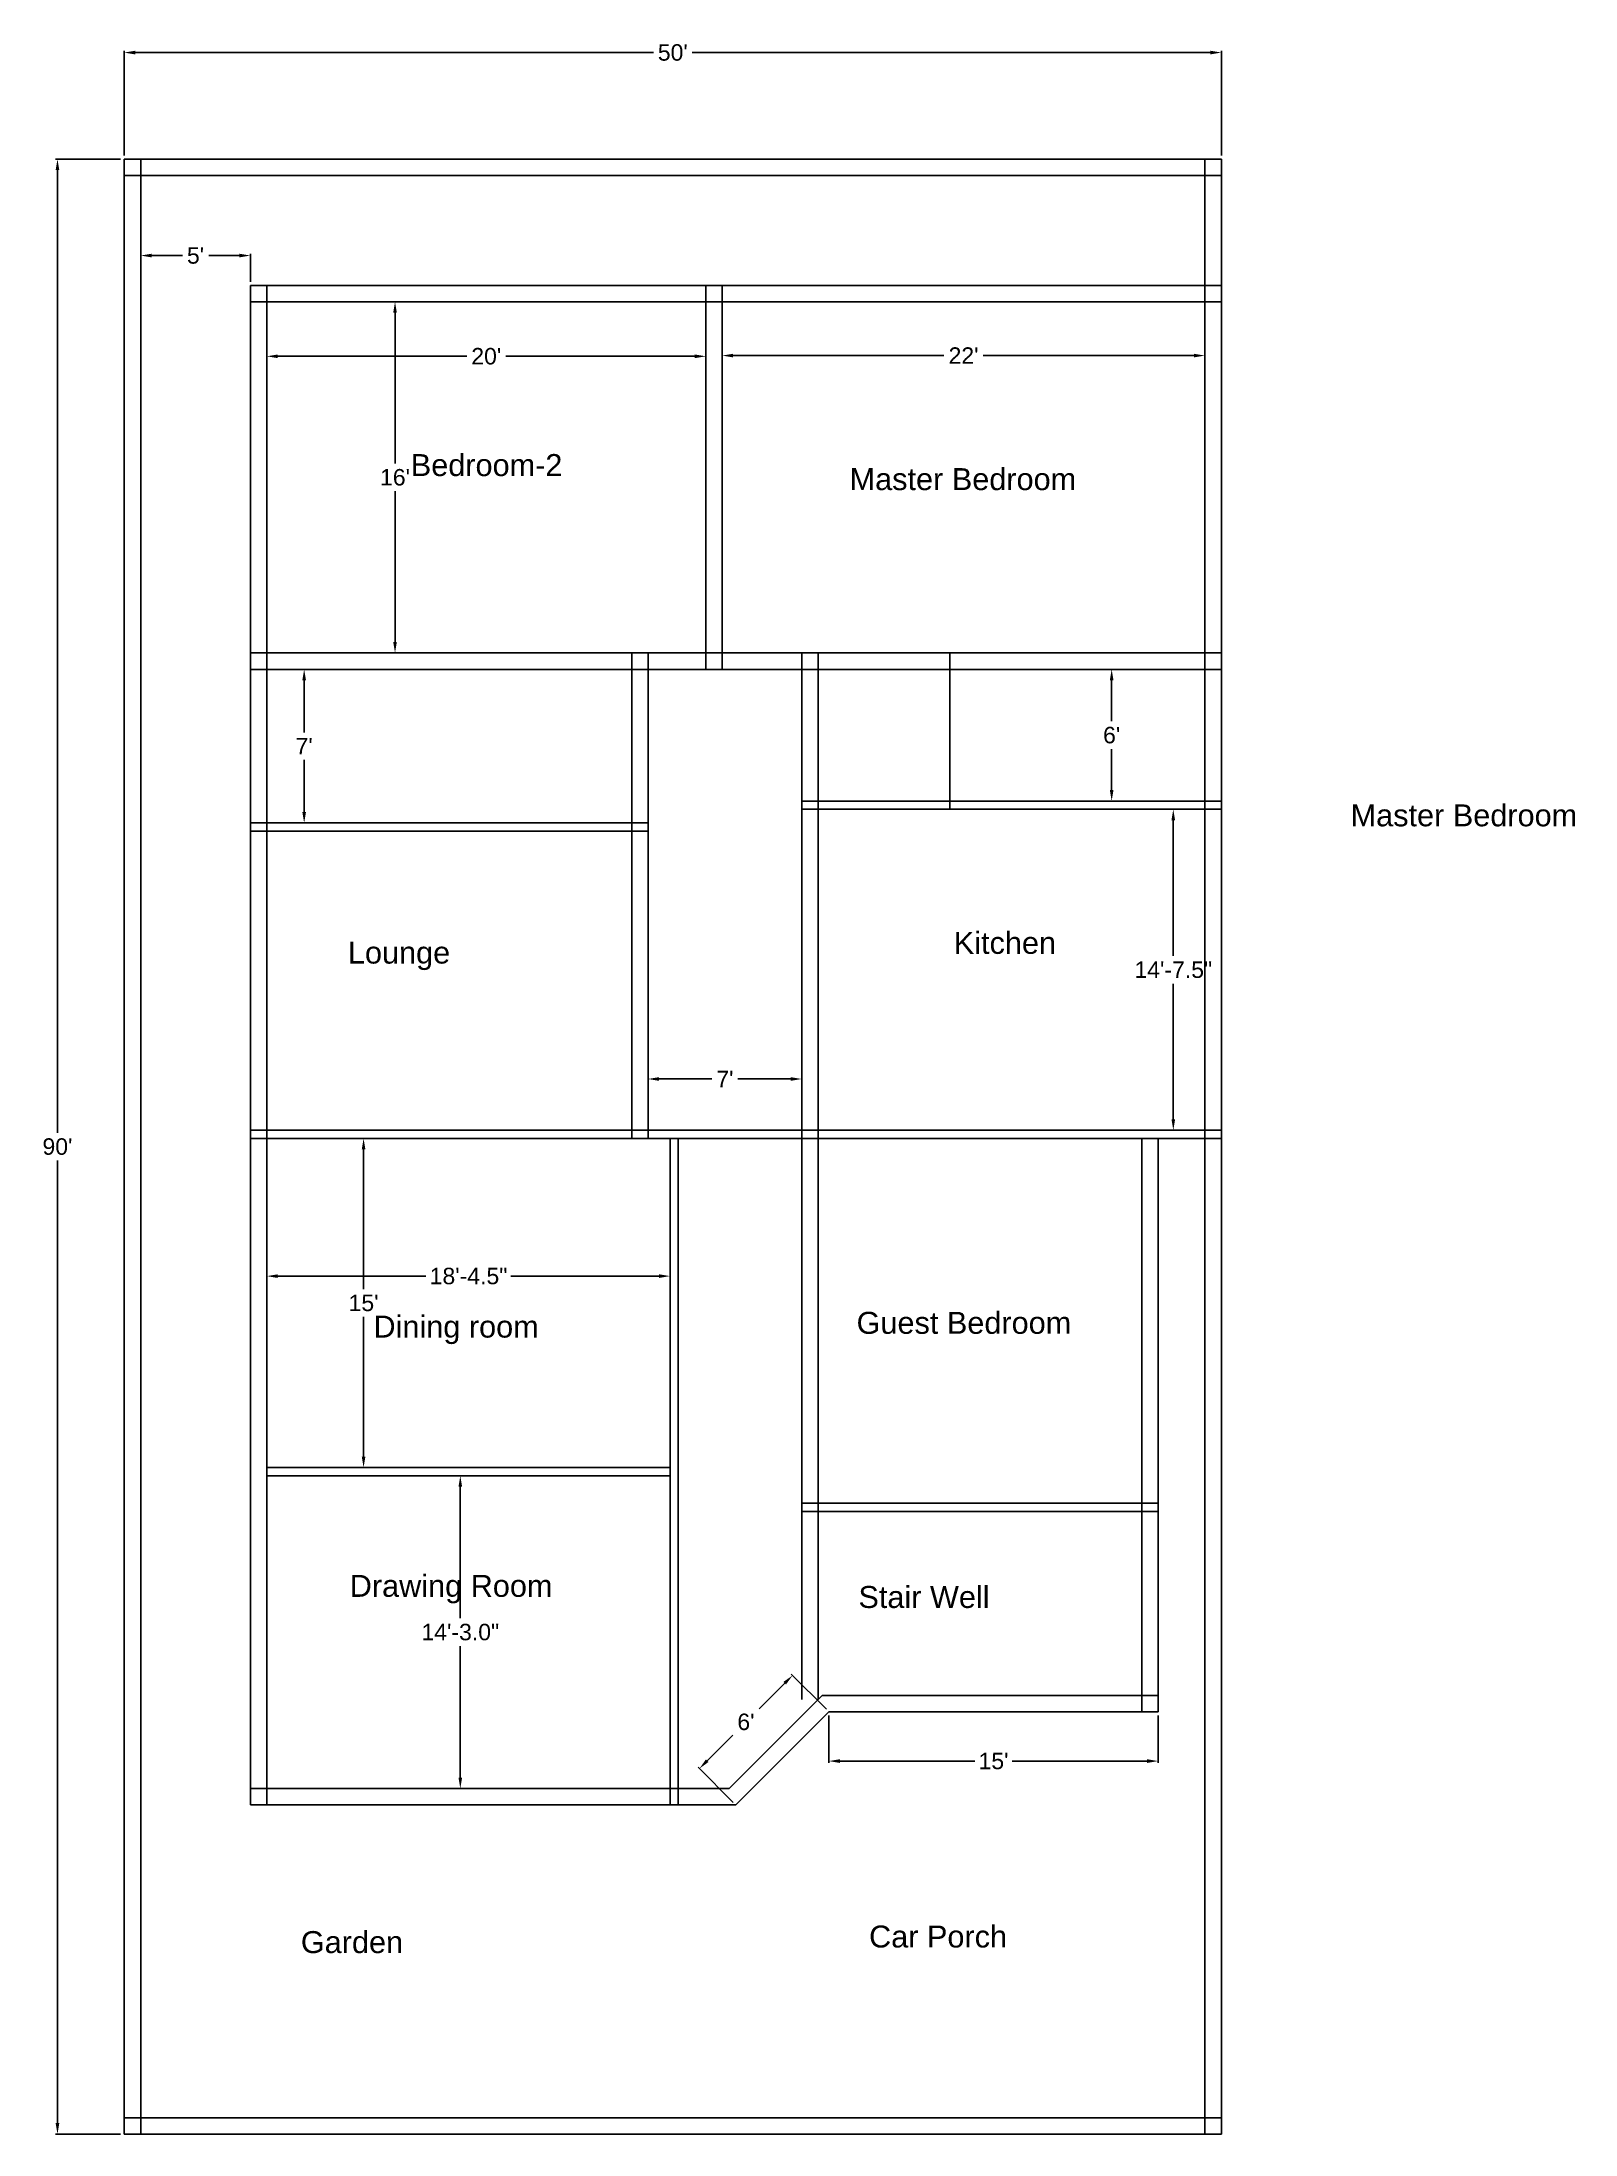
# Model space of a CAD drawing. Header units: inches. Extents: x 36 to 875, y -120 to 1024.
import ezdxf

# ---------------------------------------------------------------- set-up
doc = ezdxf.new("R2010")
doc.units = ezdxf.units.IN
doc.header["$MEASUREMENT"] = 0
doc.layers.add('Dims', color=3, linetype='Continuous')
doc.styles.get("Standard").update_dxf_attribs({"font": 'arial.ttf'})
doc.dimstyles.new('home', dxfattribs={"dimtxt": 9, "dimasz": 6, "dimexe": 1, "dimexo": 2, "dimgap": 3, "dimtad": 0, "dimtih": 1, "dimtoh": 1, "dimdec": 1, "dimzin": 0, "dimdsep": 46, "dimlunit": 3, "dimtxsty": 'Standard', "dimcen": 12, "dimadec": 0, "dimazin": 0, "dimtfac": 1, "dimtdec": 1, "dimtofl": 0, "dimtmove": 0, "dimatfit": 3, "dimfxl": 1, "dimtolj": 1, "dimtzin": 0, "dimarcsym": 0})

# ---------------------------------------------------------------- blocks, each defined once
blk = doc.blocks.new('*D2')
at = {"layer": 'Defpoints', "color": 0, "transparency": 16777216}
for p in [(681.2, 1018.3), (81.2, 960), (681.2, 960)]:
    blk.add_point(p, dxfattribs=at)
at = {"layer": 'Dims', "color": 0, "lineweight": -2, "transparency": 16777216}
for p, q in [((81.2, 962), (81.2, 1019.3)), ((681.2, 962), (681.2, 1019.3)), ((87.2, 1018.3), (370.6, 1018.3)), ((675.2, 1018.3), (391.8, 1018.3))]:
    blk.add_line(p, q, dxfattribs=at)
at = {"layer": 'Dims', "color": 0, "transparency": 16777216}
for points in [[(87.2, 1019.3), (87.2, 1017.3), (81.2, 1018.3)], [(675.2, 1019.3), (675.2, 1017.3), (681.2, 1018.3)]]:
    blk.add_solid(points, dxfattribs=at)
at = {"layer": 'Dims', "color": 0, "transparency": 16777216, "insert": (381.2, 1018.3), "char_height": 9, "attachment_point": 5}
blk.add_mtext("\\A1;50'", dxfattribs=at)
blk = doc.blocks.new('*D3')
at = {"layer": 'Defpoints', "color": 0, "transparency": 16777216}
for p in [(81.2, 960), (44.7, -120), (81.2, -120)]:
    blk.add_point(p, dxfattribs=at)
at = {"layer": 'Dims', "color": 0, "lineweight": -2, "transparency": 16777216}
for p, q in [((79.2, 960), (43.7, 960)), ((44.7, 954), (44.7, 427.6)), ((44.7, -114), (44.7, 412.4)), ((79.2, -120), (43.7, -120))]:
    blk.add_line(p, q, dxfattribs=at)
at = {"layer": 'Dims', "color": 0, "transparency": 16777216}
for points in [[(43.7, 954), (45.7, 954), (44.7, 960)], [(43.7, -114), (45.7, -114), (44.7, -120)]]:
    blk.add_solid(points, dxfattribs=at)
at = {"layer": 'Dims', "color": 0, "transparency": 16777216, "insert": (44.7, 420), "char_height": 9, "attachment_point": 5}
blk.add_mtext("\\A1;90'", dxfattribs=at)
blk = doc.blocks.new('*D4')
at = {"layer": 'Defpoints', "color": 0, "transparency": 16777216}
for p in [(90.2, 907.3), (90.2, 891), (150.2, 891)]:
    blk.add_point(p, dxfattribs=at)
at = {"layer": 'Dims', "color": 0, "lineweight": -2, "transparency": 16777216}
for p, q in [((90.2, 893), (90.2, 908.3)), ((96.2, 907.3), (113.1, 907.3)), ((144.2, 907.3), (127.4, 907.3)), ((150.2, 893), (150.2, 908.3))]:
    blk.add_line(p, q, dxfattribs=at)
at = {"layer": 'Dims', "color": 0, "transparency": 16777216}
for points in [[(96.2, 908.3), (96.2, 906.3), (90.2, 907.3)], [(144.2, 908.3), (144.2, 906.3), (150.2, 907.3)]]:
    blk.add_solid(points, dxfattribs=at)
at = {"layer": 'Dims', "color": 0, "transparency": 16777216, "insert": (120.2, 907.3), "char_height": 9, "attachment_point": 5}
blk.add_mtext("\\A1;5'", dxfattribs=at)
blk = doc.blocks.new('*D6')
at = {"layer": 'Defpoints', "color": 0, "transparency": 16777216}
for p in [(159.2, 882), (399.2, 882), (399.2, 852.2)]:
    blk.add_point(p, dxfattribs=at)
at = {"layer": 'Dims', "color": 0, "lineweight": -2, "transparency": 16777216}
for p, q in [((159.2, 880), (159.2, 851.2)), ((399.2, 880), (399.2, 851.2)), ((165.2, 852.2), (268.5, 852.2)), ((393.2, 852.2), (289.9, 852.2))]:
    blk.add_line(p, q, dxfattribs=at)
at = {"layer": 'Dims', "color": 0, "transparency": 16777216}
for points in [[(165.2, 853.2), (165.2, 851.2), (159.2, 852.2)], [(393.2, 853.2), (393.2, 851.2), (399.2, 852.2)]]:
    blk.add_solid(points, dxfattribs=at)
at = {"layer": 'Dims', "color": 0, "transparency": 16777216, "insert": (279.2, 852.2), "char_height": 9, "attachment_point": 5}
blk.add_mtext("\\A1;20'", dxfattribs=at)
blk = doc.blocks.new('*D7')
at = {"layer": 'Defpoints', "color": 0, "transparency": 16777216}
for p in [(408.2, 882), (672.2, 882), (672.2, 852.6)]:
    blk.add_point(p, dxfattribs=at)
at = {"layer": 'Dims', "color": 0, "lineweight": -2, "transparency": 16777216}
for p, q in [((408.2, 880), (408.2, 851.6)), ((672.2, 880), (672.2, 851.6)), ((414.2, 852.6), (529.5, 852.6)), ((666.2, 852.6), (550.9, 852.6))]:
    blk.add_line(p, q, dxfattribs=at)
at = {"layer": 'Dims', "color": 0, "transparency": 16777216}
for points in [[(414.2, 853.6), (414.2, 851.6), (408.2, 852.6)], [(666.2, 853.6), (666.2, 851.6), (672.2, 852.6)]]:
    blk.add_solid(points, dxfattribs=at)
at = {"layer": 'Dims', "color": 0, "transparency": 16777216, "insert": (540.2, 852.6), "char_height": 9, "attachment_point": 5}
blk.add_mtext("\\A1;22'", dxfattribs=at)
blk = doc.blocks.new('*D8')
at = {"layer": 'Defpoints', "color": 0, "transparency": 16777216}
for p in [(159.2, 882), (159.2, 690), (229.3, 690)]:
    blk.add_point(p, dxfattribs=at)
at = {"layer": 'Dims', "color": 0, "lineweight": -2, "transparency": 16777216}
for p, q in [((161.2, 882), (230.3, 882)), ((229.3, 876), (229.3, 793.6)), ((229.3, 696), (229.3, 778.4)), ((161.2, 690), (230.3, 690))]:
    blk.add_line(p, q, dxfattribs=at)
at = {"layer": 'Dims', "color": 0, "transparency": 16777216}
for points in [[(228.3, 876), (230.3, 876), (229.3, 882)], [(228.3, 696), (230.3, 696), (229.3, 690)]]:
    blk.add_solid(points, dxfattribs=at)
at = {"layer": 'Dims', "color": 0, "transparency": 16777216, "insert": (229.3, 786), "char_height": 9, "attachment_point": 5}
blk.add_mtext("\\A1;16'", dxfattribs=at)
blk = doc.blocks.new('*D9')
at = {"layer": 'Defpoints', "color": 0, "transparency": 16777216}
for p in [(159.2, 681), (159.2, 597), (179.6, 597)]:
    blk.add_point(p, dxfattribs=at)
at = {"layer": 'Dims', "color": 0, "lineweight": -2, "transparency": 16777216}
for p, q in [((161.2, 681), (180.6, 681)), ((179.6, 675), (179.6, 646.5)), ((179.6, 603), (179.6, 631.5)), ((161.2, 597), (180.6, 597))]:
    blk.add_line(p, q, dxfattribs=at)
at = {"layer": 'Dims', "color": 0, "transparency": 16777216}
for points in [[(178.6, 675), (180.6, 675), (179.6, 681)], [(178.6, 603), (180.6, 603), (179.6, 597)]]:
    blk.add_solid(points, dxfattribs=at)
at = {"layer": 'Dims', "color": 0, "transparency": 16777216, "insert": (179.6, 639), "char_height": 9, "attachment_point": 5}
blk.add_mtext("\\A1;7'", dxfattribs=at)
blk = doc.blocks.new('*D10')
at = {"layer": 'Defpoints', "color": 0, "transparency": 16777216}
for p in [(607.1, 681), (607.1, 609), (621.2, 609)]:
    blk.add_point(p, dxfattribs=at)
at = {"layer": 'Dims', "color": 0, "lineweight": -2, "transparency": 16777216}
for p, q in [((609.1, 681), (622.2, 681)), ((621.2, 675), (621.2, 652.6)), ((621.2, 615), (621.2, 637.4)), ((609.1, 609), (622.2, 609))]:
    blk.add_line(p, q, dxfattribs=at)
at = {"layer": 'Dims', "color": 0, "transparency": 16777216}
for points in [[(620.2, 675), (622.2, 675), (621.2, 681)], [(620.2, 615), (622.2, 615), (621.2, 609)]]:
    blk.add_solid(points, dxfattribs=at)
at = {"layer": 'Dims', "color": 0, "transparency": 16777216, "insert": (621.2, 645), "char_height": 9, "attachment_point": 5}
blk.add_mtext("\\A1;6'", dxfattribs=at)
blk = doc.blocks.new('*D11')
at = {"layer": 'Defpoints', "color": 0, "transparency": 16777216}
for p in [(672.2, 604.5), (654.9, 429), (672.2, 429)]:
    blk.add_point(p, dxfattribs=at)
at = {"layer": 'Dims', "color": 0, "lineweight": -2, "transparency": 16777216}
for p, q in [((670.2, 604.5), (653.9, 604.5)), ((654.9, 598.5), (654.9, 524.3)), ((654.9, 435), (654.9, 509.1)), ((670.2, 429), (653.9, 429))]:
    blk.add_line(p, q, dxfattribs=at)
at = {"layer": 'Dims', "color": 0, "transparency": 16777216}
for points in [[(653.9, 598.5), (655.9, 598.5), (654.9, 604.5)], [(653.9, 435), (655.9, 435), (654.9, 429)]]:
    blk.add_solid(points, dxfattribs=at)
at = {"layer": 'Dims', "color": 0, "transparency": 16777216, "insert": (654.9, 516.7), "char_height": 9, "attachment_point": 5}
blk.add_mtext('\\A1;14\'-7.5"', dxfattribs=at)
blk = doc.blocks.new('*D12')
at = {"layer": 'Defpoints', "color": 0, "transparency": 16777216}
for p in [(451.7, 457), (367.7, 429), (451.7, 429)]:
    blk.add_point(p, dxfattribs=at)
at = {"layer": 'Dims', "color": 0, "lineweight": -2, "transparency": 16777216}
for p, q in [((367.7, 431), (367.7, 458)), ((451.7, 431), (451.7, 458)), ((373.7, 457), (402.6, 457)), ((445.7, 457), (416.8, 457))]:
    blk.add_line(p, q, dxfattribs=at)
at = {"layer": 'Dims', "color": 0, "transparency": 16777216}
for points in [[(373.7, 458), (373.7, 456), (367.7, 457)], [(445.7, 458), (445.7, 456), (451.7, 457)]]:
    blk.add_solid(points, dxfattribs=at)
at = {"layer": 'Dims', "color": 0, "transparency": 16777216, "insert": (409.7, 457), "char_height": 9, "attachment_point": 5}
blk.add_mtext("\\A1;7'", dxfattribs=at)
blk = doc.blocks.new('*D13')
at = {"layer": 'Defpoints', "color": 0, "transparency": 16777216}
for p in [(379.7, 349.2), (159.2, 244.5), (379.7, 244.5)]:
    blk.add_point(p, dxfattribs=at)
at = {"layer": 'Dims', "color": 0, "lineweight": -2, "transparency": 16777216}
for p, q in [((159.2, 246.5), (159.2, 350.2)), ((165.2, 349.2), (246.2, 349.2)), ((373.7, 349.2), (292.7, 349.2)), ((379.7, 246.5), (379.7, 350.2))]:
    blk.add_line(p, q, dxfattribs=at)
at = {"layer": 'Dims', "color": 0, "transparency": 16777216}
for points in [[(165.2, 350.2), (165.2, 348.2), (159.2, 349.2)], [(373.7, 350.2), (373.7, 348.2), (379.7, 349.2)]]:
    blk.add_solid(points, dxfattribs=at)
at = {"layer": 'Dims', "color": 0, "transparency": 16777216, "insert": (269.5, 349.2), "char_height": 9, "attachment_point": 5}
blk.add_mtext('\\A1;18\'-4.5"', dxfattribs=at)
blk = doc.blocks.new('*D14')
at = {"layer": 'Defpoints', "color": 0, "transparency": 16777216}
for p in [(181.3, 424.5), (181.3, 244.5), (212.1, 244.5)]:
    blk.add_point(p, dxfattribs=at)
at = {"layer": 'Dims', "color": 0, "lineweight": -2, "transparency": 16777216}
for p, q in [((183.3, 424.5), (213.1, 424.5)), ((212.1, 418.5), (212.1, 342.1)), ((212.1, 250.5), (212.1, 326.9)), ((183.3, 244.5), (213.1, 244.5))]:
    blk.add_line(p, q, dxfattribs=at)
at = {"layer": 'Dims', "color": 0, "transparency": 16777216}
for points in [[(211.1, 418.5), (213.1, 418.5), (212.1, 424.5)], [(211.1, 250.5), (213.1, 250.5), (212.1, 244.5)]]:
    blk.add_solid(points, dxfattribs=at)
at = {"layer": 'Dims', "color": 0, "transparency": 16777216, "insert": (212.1, 334.5), "char_height": 9, "attachment_point": 5}
blk.add_mtext("\\A1;15'", dxfattribs=at)
blk = doc.blocks.new('*D15')
at = {"layer": 'Defpoints', "color": 0, "transparency": 16777216}
for p in [(269.5, 240), (265, 69), (269.5, 69)]:
    blk.add_point(p, dxfattribs=at)
at = {"layer": 'Dims', "color": 0, "lineweight": -2, "transparency": 16777216}
for p, q in [((267.5, 240), (264, 240)), ((265, 234), (265, 162.1)), ((265, 75), (265, 146.9)), ((267.5, 69), (264, 69))]:
    blk.add_line(p, q, dxfattribs=at)
at = {"layer": 'Dims', "color": 0, "transparency": 16777216}
for points in [[(264, 234), (266, 234), (265, 240)], [(264, 75), (266, 75), (265, 69)]]:
    blk.add_solid(points, dxfattribs=at)
at = {"layer": 'Dims', "color": 0, "transparency": 16777216, "insert": (265, 154.5), "char_height": 9, "attachment_point": 5}
blk.add_mtext('\\A1;14\'-3.0"', dxfattribs=at)
blk = doc.blocks.new('*D16')
at = {"layer": 'Defpoints', "color": 0, "transparency": 16777216}
for p in [(446.7, 130.8), (466.6, 110.9), (415.7, 60)]:
    blk.add_point(p, dxfattribs=at)
at = {"layer": 'Dims', "color": 0, "lineweight": -2, "transparency": 16777216}
for p, q in [((442.4, 126.6), (428.4, 112.6)), ((465.2, 112.3), (446, 131.6)), ((400, 84.2), (414.1, 98.2)), ((414.3, 61.4), (395.1, 80.6))]:
    blk.add_line(p, q, dxfattribs=at)
at = {"layer": 'Dims', "color": 0, "transparency": 16777216}
for points in [[(441.7, 127.3), (443.1, 125.9), (446.7, 130.8)], [(399.3, 84.9), (400.7, 83.5), (395.8, 79.9)]]:
    blk.add_solid(points, dxfattribs=at)
at = {"layer": 'Dims', "color": 0, "transparency": 16777216, "insert": (421.2, 105.4), "char_height": 9, "attachment_point": 5}
blk.add_mtext("\\A1;6'", dxfattribs=at)
blk = doc.blocks.new('*D17')
at = {"layer": 'Defpoints', "color": 0, "transparency": 16777216}
for p in [(466.6, 110.9), (646.6, 110.9), (646.6, 84)]:
    blk.add_point(p, dxfattribs=at)
at = {"layer": 'Dims', "color": 0, "lineweight": -2, "transparency": 16777216}
for p, q in [((466.6, 108.9), (466.6, 83)), ((646.6, 108.9), (646.6, 83)), ((472.6, 84), (546.4, 84)), ((640.6, 84), (566.8, 84))]:
    blk.add_line(p, q, dxfattribs=at)
at = {"layer": 'Dims', "color": 0, "transparency": 16777216}
for points in [[(472.6, 85), (472.6, 83), (466.6, 84)], [(640.6, 85), (640.6, 83), (646.6, 84)]]:
    blk.add_solid(points, dxfattribs=at)
at = {"layer": 'Dims', "color": 0, "transparency": 16777216, "insert": (556.6, 84), "char_height": 9, "attachment_point": 5}
blk.add_mtext("\\A1;15'", dxfattribs=at)

msp = doc.modelspace()

# ---------------------------------------------------------------- linework, layer by layer
for p, q in [((81.21, 959.99), (681.21, 959.99)), ((81.21, -120.01), (81.21, 959.99)), ((81.21, 950.99), (681.21, 950.99)), ((90.21, -120.01), (90.21, 959.99)), ((672.21, 959.99), (672.21, -120.01)), ((681.21, 959.99), (681.21, -120.01)), ((150.21, 890.99), (681.21, 890.99)), ((150.21, 59.99), (150.21, 890.99)), ((150.21, 881.99), (681.21, 881.99)), ((159.21, 59.99), (159.21, 890.99)), ((399.21, 680.99), (399.21, 890.99)), ((408.21, 680.99), (408.21, 890.99)), ((150.21, 689.99), (681.21, 689.99)), ((358.71, 592.49), (358.71, 689.99)), ((367.71, 592.49), (367.71, 689.99)), ((451.71, 428.99), (451.71, 689.99)), ((460.71, 428.99), (460.71, 689.99)), ((532.71, 604.49), (532.71, 689.99)), ((150.21, 680.99), (681.21, 680.99)), ((451.71, 608.99), (681.21, 608.99)), ((150.21, 596.99), (367.71, 596.99)), ((451.71, 604.49), (681.21, 604.49)), ((150.21, 592.49), (367.71, 592.49)), ((358.71, 592.49), (358.71, 424.49)), ((367.71, 592.49), (367.71, 424.49)), ((150.21, 428.99), (681.21, 428.99)), ((150.21, 424.49), (681.21, 424.49)), ((379.71, 424.49), (379.71, 239.99)), ((384.21, 424.49), (384.21, 59.99)), ((451.71, 428.99), (451.71, 117.72)), ((460.71, 428.99), (460.71, 117.72)), ((637.62, 110.9), (637.62, 424.49)), ((646.62, 110.9), (646.62, 424.49)), ((379.71, 244.49), (159.21, 244.49)), ((379.71, 239.99), (159.21, 239.99)), ((379.71, 239.99), (379.71, 59.99)), ((451.71, 224.99), (646.62, 224.99)), ((451.71, 220.49), (646.62, 220.49)), ((411.98, 68.99), (462.89, 119.9)), ((462.89, 119.9), (646.62, 119.9)), ((415.71, 59.99), (466.62, 110.9)), ((466.62, 110.9), (646.62, 110.9)), ((379.71, 68.99), (150.21, 68.99)), ((379.71, 68.99), (411.98, 68.99)), ((379.71, 59.99), (150.21, 59.99)), ((379.71, 59.99), (415.71, 59.99)), ((681.21, -111.01), (81.21, -111.01)), ((681.21, -120.01), (81.21, -120.01))]:
    msp.add_line(p, q)

# ---------------------------------------------------------------- texts
at = {"char_height": 12, "attachment_point": 1}
for s, insert in [('Bedroom-2', (237.91, 798.72)), ('Master Bedroom', (477.89, 791.04)), ('Master Bedroom', (751.87, 607.18)), ('Kitchen', (534.86, 537.43)), ('Lounge', (203.53, 532.12)), ('Dining room', (217.51, 327.59)), ('Guest Bedroom', (481.7, 329.66)), ('Drawing Room', (204.54, 185.82)), ('Stair Well', (482.71, 179.73)), ('Garden', (177.8, -8.99)), ('Car Porch', (488.53, -5.94))]:
    msp.add_mtext_dynamic_manual_height_columns(s, width=143.2253, gutter_width=1, heights=[0], dxfattribs=dict(at, insert=insert))

# ---------------------------------------------------------------- dimensions: what is measured, and where the dimension line sits
at = {"layer": 'Dims'}
for base, p1, p2, picture, middle in [((681.21, 1018.26), (81.21, 959.99), (681.21, 959.99), '*D2', (381.21, 1018.26)), ((90.21, 907.33), (150.21, 890.99), (90.21, 890.99), '*D4', (120.21, 907.33)), ((399.21, 852.2), (159.21, 881.99), (399.21, 881.99), '*D6', (279.21, 852.2)), ((672.21, 852.62), (408.21, 881.99), (672.21, 881.99), '*D7', (540.21, 852.62)), ((451.71, 457.04), (367.71, 428.99), (451.71, 428.99), '*D12', (409.71, 457.04)), ((379.71, 349.18), (159.21, 244.49), (379.71, 244.49), '*D13', (269.46, 349.18))]:
    dim = msp.add_linear_dim(base=base, p1=p1, p2=p2, dimstyle='home', dxfattribs=at)
    dim.commit()
    dim.dimension.update_dxf_attribs({"geometry": picture, "text_midpoint": middle})
for base, p1, p2, picture, middle in [((44.68, -120.01), (81.21, 959.99), (81.21, -120.01), '*D3', (44.68, 419.99)), ((229.3, 689.99), (159.21, 881.99), (159.21, 689.99), '*D8', (229.3, 785.99)), ((179.61, 596.99), (159.21, 680.99), (159.21, 596.99), '*D9', (179.61, 638.99)), ((621.17, 608.99), (607.14, 680.99), (607.14, 608.99), '*D10', (621.17, 644.99)), ((654.93, 428.99), (672.21, 604.49), (672.21, 428.99), '*D11', (654.93, 516.74)), ((212.08, 244.49), (181.31, 424.49), (181.31, 244.49), '*D14', (212.08, 334.49)), ((264.96, 68.99), (269.46, 239.99), (269.46, 68.99), '*D15', (264.96, 154.49))]:
    dim = msp.add_linear_dim(base=base, p1=p1, p2=p2, angle=90, dimstyle='home', dxfattribs=at)
    dim.commit()
    dim.dimension.update_dxf_attribs({"geometry": picture, "text_midpoint": middle})
for p1, p2, distance, picture, middle in [((415.71, 59.99), (466.62, 110.9), 28.21, '*D16', (421.22, 105.39)), ((466.62, 110.9), (646.62, 110.9), -26.87, '*D17', (556.62, 84.03))]:
    dim = msp.add_aligned_dim(p1=p1, p2=p2, distance=distance, dimstyle='home', dxfattribs=at)
    dim.commit()
    dim.dimension.update_dxf_attribs({"geometry": picture, "text_midpoint": middle})

doc.saveas('drawing.dxf')
